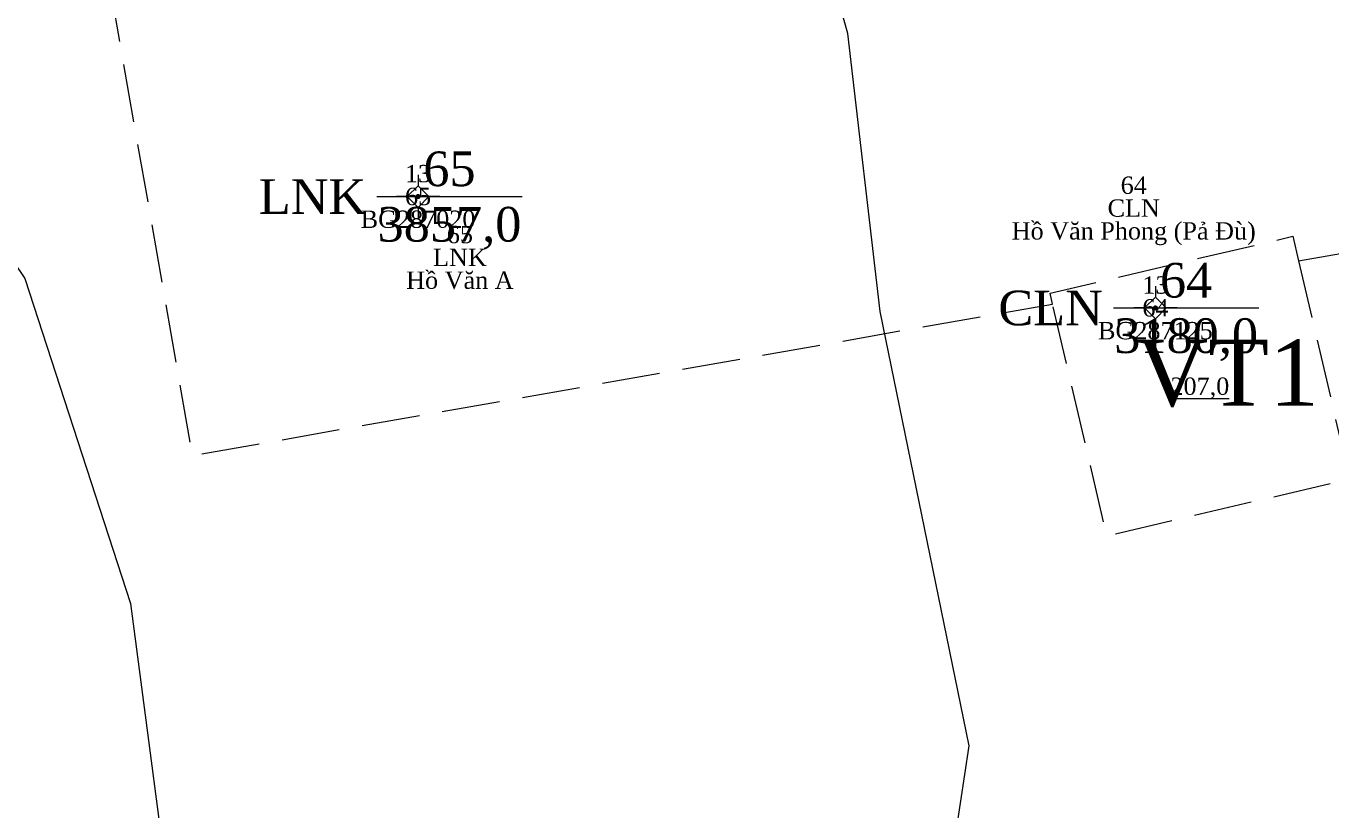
# Model space of a CAD drawing. Header units: metres. Extents: x 543340 to 549474, y 1840490 to 1845220.
# Drawn here: x 547317.3 to 547392.7, y 1841902.6 to 1841947.8 of the extents above; entities that cross this region are included whole.
import ezdxf
from ezdxf.enums import TextEntityAlignment as Align

# ---------------------------------------------------------------- set-up
doc = ezdxf.new("R2010")
doc.units = ezdxf.units.M
doc.header["$MEASUREMENT"] = 0
doc.linetypes.add('DGN Style 3', pattern=[4.697227, 3.355162, -1.342065])
for name, color, linetype, lineweight in [('Level 10', 7, 'Continuous', 0), ('Level 11', 7, 'Continuous', 0), ('Level 13', 7, 'Continuous', 0), ('Level 15', 7, 'Continuous', 0), ('Level 19', 7, 'Continuous', 0), ('Level 2', 7, 'Continuous', 0), ('Level 28', 7, 'Continuous', 0), ('Level 30', 7, 'Continuous', 0), ('Level 4', 7, 'Continuous', 0), ('Level 5', 7, 'Continuous', 0)]:
    doc.layers.add(name, color=color, linetype=linetype, lineweight=lineweight)
doc.styles.add('Style-Times New Roman', font='times.ttf')

# ---------------------------------------------------------------- blocks, each defined once
blk = doc.blocks.new('CENTRD')
at = {"layer": 'Level 11', "linetype": 'Continuous', "lineweight": 0}
h = blk.add_hatch(color=1, dxfattribs=at)
edge = h.paths.add_edge_path()
edge.add_arc((0, 0), 1.5, 0, 360)
at = {"layer": 'Level 11', "color": 1, "linetype": 'Continuous', "lineweight": 0}
for p, q in [((0, 12.5), (0, 6.25)), ((-6.25, 0), (-12.5, 0)), ((0, 6.25), (-6.25, 0)), ((-6.25, 0), (0, -6.25)), ((6.25, 0), (0, 6.25)), ((0, -6.25), (6.25, 0)), ((12.5, 0), (6.25, 0)), ((0, -6.25), (0, -12.5))]:
    blk.add_line(p, q, dxfattribs=at)
blk = doc.blocks.new('N_THUA_212')
at = {"layer": 'Level 13', "color": 1, "linetype": 'Continuous', "lineweight": 0}
blk.add_line((-2.43, 0), (5.98, 0), dxfattribs=at)
at = {"layer": 'Level 13', "color": 5, "linetype": 'Continuous', "lineweight": 0, "style": 'Style-Times New Roman'}
blk.add_text('64', height=2, dxfattribs=at).set_placement((1.775, 1.6), align=Align.MIDDLE_CENTER)
at = {"layer": 'Level 2', "color": 3, "linetype": 'Continuous', "lineweight": 0, "style": 'Style-Times New Roman'}
blk.add_text('CLN', height=2, dxfattribs=at).set_placement((-3.03, 0), align=Align.MIDDLE_RIGHT)
at = {"layer": 'Level 4', "color": 1, "linetype": 'Continuous', "lineweight": 0, "style": 'Style-Times New Roman'}
blk.add_text('3180,0', height=2, dxfattribs=at).set_placement((1.775, -1.6), align=Align.MIDDLE_CENTER)
blk = doc.blocks.new('N_THUA_213')
at = {"layer": 'Level 13', "color": 1, "linetype": 'Continuous', "lineweight": 0}
blk.add_line((-2.39, 0), (6.02, 0), dxfattribs=at)
at = {"layer": 'Level 13', "color": 5, "linetype": 'Continuous', "lineweight": 0, "style": 'Style-Times New Roman'}
blk.add_text('65', height=2, dxfattribs=at).set_placement((1.815, 1.6), align=Align.MIDDLE_CENTER)
at = {"layer": 'Level 2', "color": 3, "linetype": 'Continuous', "lineweight": 0, "style": 'Style-Times New Roman'}
blk.add_text('LNK', height=2, dxfattribs=at).set_placement((-2.99, 0), align=Align.MIDDLE_RIGHT)
at = {"layer": 'Level 4', "color": 1, "linetype": 'Continuous', "lineweight": 0, "style": 'Style-Times New Roman'}
blk.add_text('3857,0', height=2, dxfattribs=at).set_placement((1.815, -1.6), align=Align.MIDDLE_CENTER)

msp = doc.modelspace()

# ---------------------------------------------------------------- linework, layer by layer
at = {"layer": 'Level 10', "color": 7, "lineweight": 0, "flags": 128}
for points in [[(547370.57, 1841898.02), (547371.81, 1841906.29), (547366.68, 1841931.35), (547364.8, 1841947.4), (547359.57, 1841965.98), (547357.65, 1841982.51)], [(547308.02, 1841946.93), (547317.26, 1841933.26), (547323.37, 1841914.51), (547326.04, 1841894.15)]]:
    msp.add_lwpolyline(points, dxfattribs=at)
at = {"layer": 'Level 30', "color": 5, "linetype": 'DGN Style 3', "lineweight": 13, "flags": 128}
for points in [[(547390.839, 1841934.278), (547395.88, 1841935.164), (547387.223, 1841984.409), (547336.562, 1841975.503)], [(547318.903, 1841968.745), (547326.937, 1841923.044), (547376.634, 1841931.781)], [(547376.634, 1841931.781), (547376.486, 1841932.411), (547390.507, 1841935.695), (547390.839, 1841934.278)], [(547390.839, 1841934.278), (547393.79, 1841921.675), (547379.77, 1841918.391), (547376.634, 1841931.781)]]:
    msp.add_lwpolyline(points, dxfattribs=at)

# ---------------------------------------------------------------- block references
at = {"layer": 'Level 11', "color": 1, "linetype": 'Continuous', "lineweight": 0, "xscale": 0.1, "yscale": 0.1, "zscale": 0.1}
for p in [(547339.98, 1841937.99), (547382.57, 1841931.56)]:
    msp.add_blockref('CENTRD', p, dxfattribs=at)
at = {"layer": 'Level 2', "color": 3, "linetype": 'Continuous', "lineweight": 0}
for name, p in [('N_THUA_213', (547339.98, 1841937.99)), ('N_THUA_212', (547382.57, 1841931.56))]:
    msp.add_blockref(name, p, dxfattribs=at)

# ---------------------------------------------------------------- texts
at = {"layer": 'Level 15', "color": 1, "linetype": 'Continuous', "lineweight": 0, "char_height": 1, "attachment_point": 5, "line_spacing_factor": 0.790495, "style": 'Style-Times New Roman'}
for s, insert in [('64\\PCLN\\PHồ Văn Phong (Pả Đù)', (547381.318, 1841937.162)), ('65\\PLNK\\PHồ Văn A', (547342.398, 1841934.469))]:
    msp.add_mtext(s, dxfattribs=dict(at, insert=insert))
at = {"layer": 'Level 19', "color": 2, "linetype": 'Continuous', "lineweight": 0, "char_height": 1, "attachment_point": 5, "line_spacing_factor": 0.790495, "style": 'Style-Times New Roman'}
for s, insert in [('13\\P65\\PBG287020', (547339.98, 1841937.99)), ('13\\P64\\PBG287125', (547382.57, 1841931.56))]:
    msp.add_mtext(s, dxfattribs=dict(at, insert=insert))
at = {"layer": 'Level 28', "color": 1, "lineweight": 0, "style": 'Style-Times New Roman'}
msp.add_text('VT1', height=3.817, dxfattribs=at).set_placement((547381.452, 1841925.915))
at = {"layer": 'Level 5', "color": 5, "linetype": 'Continuous', "lineweight": 0, "style": 'Style-Times New Roman'}
msp.add_text('%%u207,0%%U', height=1, dxfattribs=at).set_placement((547385.138, 1841927.043), align=Align.MIDDLE_CENTER)

doc.saveas('drawing.dxf')
